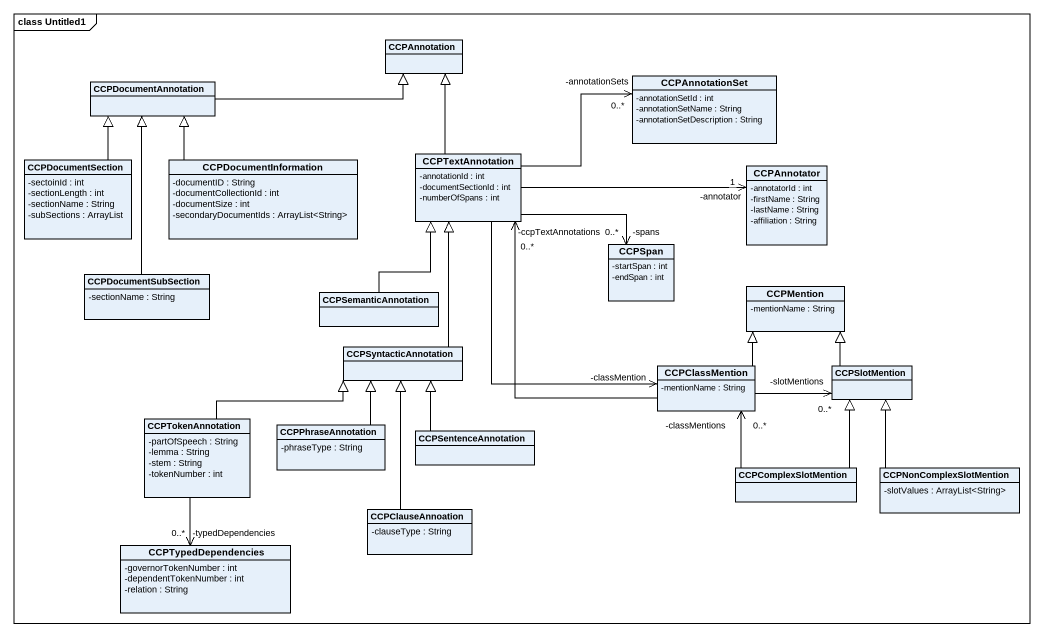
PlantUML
@startuml
mainframe class Untitled1
hide circle
hide empty members
skinparam classAttributeIconSize 0
class CCPAnnotation
class CCPAnnotationSet {
  -annotationSetId : int
  -annotationSetName : String
  -annotationSetDescription : String
}
class CCPDocumentAnnotation
class CCPDocumentSection {
  -sectoinId : int
  -sectionLength : int
  -sectionName : String
  -subSections : ArrayList
}
class CCPDocumentInformation {
  -documentID : String
  -documentCollectionId : int
  -documentSize : int
  -secondaryDocumentIds : ArrayList<String>
}
class CCPTextAnnotation {
  -annotationId : int
  -documentSectionId : int
  -numberOfSpans : int
}
class CCPAnnotator {
  -annotatorId : int
  -firstName : String
  -lastName : String
  -affiliation : String
}
class CCPSpan {
  -startSpan : int
  -endSpan : int
}
class CCPDocumentSubSection {
  -sectionName : String
}
class CCPSemanticAnnotation
class CCPMention {
  -mentionName : String
}
class CCPSyntacticAnnotation
class CCPClassMention {
  -mentionName : String
}
class CCPSlotMention
class CCPTokenAnnotation {
  -partOfSpeech : String
  -lemma : String
  -stem : String
  -tokenNumber : int
}
class CCPPhraseAnnotation {
  -phraseType : String
}
class CCPSentenceAnnotation
class CCPComplexSlotMention
class CCPNonComplexSlotMention {
  -slotValues : ArrayList<String>
}
class CCPClauseAnnoation {
  -clauseType : String
}
class CCPTypedDependencies {
  -governorTokenNumber : int
  -dependentTokenNumber : int
  -relation : String
}
CCPDocumentAnnotation -right-|> CCPAnnotation
CCPDocumentSection -up-|> CCPDocumentAnnotation
CCPDocumentInformation -up-|> CCPDocumentAnnotation
CCPTextAnnotation -up-|> CCPAnnotation
CCPTextAnnotation -right-> "-annotationSets\n0..*" CCPAnnotationSet
CCPTextAnnotation -right-> "-annotator\n1" CCPAnnotator
CCPTextAnnotation -right-> "-spans\n0..*" CCPSpan
CCPTextAnnotation --> "-classMention" CCPClassMention
CCPDocumentSubSection -up-|> CCPDocumentAnnotation
CCPSemanticAnnotation -up-|> CCPTextAnnotation
CCPSyntacticAnnotation -up-|> CCPTextAnnotation
CCPClassMention -up-> "-ccpTextAnnotations\n0..*" CCPTextAnnotation
CCPClassMention -up-|> CCPMention
CCPClassMention -right-> "-slotMentions\n0..*" CCPSlotMention
CCPSlotMention -up-|> CCPMention
CCPTokenAnnotation -right-|> CCPSyntacticAnnotation
CCPPhraseAnnotation -up-|> CCPSyntacticAnnotation
CCPSentenceAnnotation -up-|> CCPSyntacticAnnotation
CCPComplexSlotMention -up-> "-classMentions\n0..*" CCPClassMention
CCPComplexSlotMention -up-|> CCPSlotMention
CCPNonComplexSlotMention -up-|> CCPSlotMention
CCPClauseAnnoation -up-|> CCPSyntacticAnnotation
CCPTypedDependencies "-typedDependencies\n0..*" <-up- CCPTokenAnnotation
@enduml
